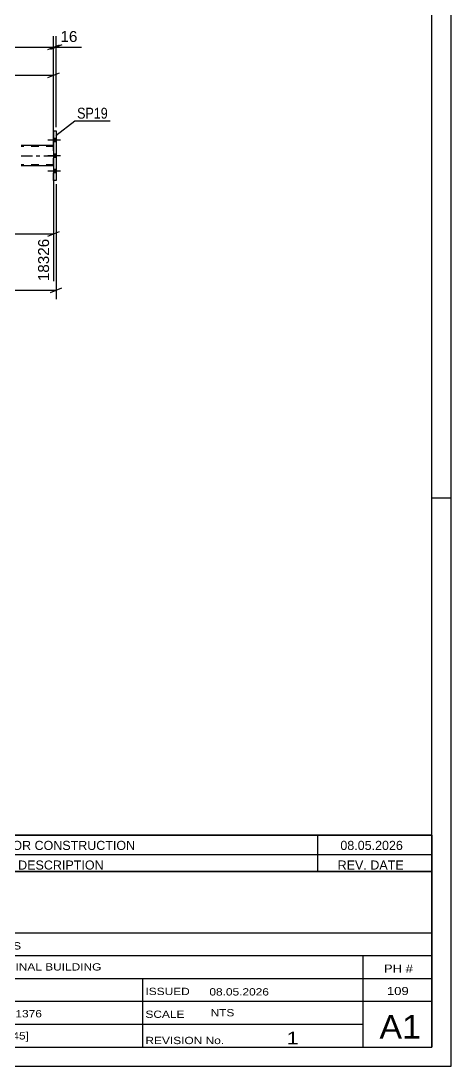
# Model space of a CAD drawing. Header units: millimetres. Extents: x 0 to 841, y 0 to 594.
# Drawn here: x 728.3 to 841, y 0 to 274.2 of the extents above; entities that cross this region are included whole.
import ezdxf

# ---------------------------------------------------------------- set-up
doc = ezdxf.new("R2010")
doc.units = ezdxf.units.MM
doc.linetypes.add('DXK_LINE_DOT2', pattern=[3.9198, 1.9599, -1.9599])
doc.linetypes.add('DXK_LINE_DOT3', pattern=[5.9187, 2.979, -0.9799, 0.9799, -0.9799])
doc.styles.add('Arial', font='ARIAL.TTF', dxfattribs={"height": 0.2})
doc.styles.add('Arial Narrow', font='ARIALN.TTF', dxfattribs={"height": 0.2})

# ---------------------------------------------------------------- blocks, each defined once
blk = doc.blocks.new('Unknown-317662454-1113')
at = {"color": 5, "linetype": 'Continuous'}
for p, q in [((841, 0), (841, 594)), ((836, 5), (836, 589)), ((841, 149), (836, 149)), ((5, 5), (836, 5)), ((0, 0), (841, 0))]:
    blk.add_line(p, q, dxfattribs=at)
blk = doc.blocks.new('Part-317662454-4660 - 4581')
at = {"color": 2, "linetype": 'Continuous'}
for p, q in [((736.89, 245.33), (736.89, 245.33)), ((736.89, 245.33), (736.89, 232.33)), ((736.89, 245.33), (737.53, 245.33)), ((737.53, 245.33), (737.53, 245.33)), ((737.53, 245.33), (737.53, 232.33)), ((737.53, 232.33), (736.89, 232.33)), ((737.53, 232.33), (737.53, 232.33))]:
    blk.add_line(p, q, dxfattribs=at)
at = {"color": 7, "linetype": 'DXK_LINE_DOT2'}
for p, q in [((736.89, 232.33), (736.89, 245.33)), ((737.53, 245.33), (737.53, 232.33))]:
    blk.add_line(p, q, dxfattribs=at)
blk = doc.blocks.new('Part-317662454-4770 - 4581')
at = {"color": 2, "linetype": 'Continuous'}
for p, q in [((736.89, 241.47), (728.37, 241.47)), ((736.89, 236.19), (728.37, 236.19))]:
    blk.add_line(p, q, dxfattribs=at)
at = {"color": 7, "linetype": 'DXK_LINE_DOT2'}
for p, q in [((736.89, 241.47), (736.89, 241.47)), ((736.89, 241.47), (736.89, 236.19)), ((736.89, 236.19), (736.89, 241.47)), ((736.89, 241.23), (728.37, 241.23)), ((736.89, 241.23), (736.89, 241.23)), ((736.89, 236.43), (728.37, 236.43)), ((736.89, 236.43), (736.89, 236.43)), ((736.89, 236.19), (736.89, 236.19)), ((736.89, 236.19), (736.89, 236.19))]:
    blk.add_line(p, q, dxfattribs=at)
at = {"color": 7, "linetype": 'DXK_LINE_DOT3'}
blk.add_line((728.37, 238.83), (736.89, 238.83), dxfattribs=at)
blk = doc.blocks.new('Bolt-317662454-4856 - 4581')
at = {"linetype": 'Continuous'}
for points in [[(736.89, 243.37), (736.89, 242.49), (737.53, 242.49), (737.53, 243.37)], [(736.89, 243.37), (736.89, 242.49), (737.53, 242.49), (737.53, 243.37)], [(736.89, 243.37), (736.89, 242.49), (737.53, 242.49), (737.53, 243.37)], [(736.89, 239.25), (736.89, 238.37), (737.53, 238.37), (737.53, 239.25)], [(736.89, 239.25), (736.89, 238.37), (737.53, 238.37), (737.53, 239.25)], [(736.89, 235.17), (736.89, 234.29), (737.53, 234.29), (737.53, 235.17)], [(736.89, 235.17), (736.89, 234.29), (737.53, 234.29), (737.53, 235.17)], [(736.89, 235.17), (736.89, 234.29), (737.53, 234.29), (737.53, 235.17)]]:
    blk.add_hatch(color=1, dxfattribs=at).paths.add_polyline_path(points)
at = {"color": 1, "linetype": 'Continuous'}
for p, q in [((738.69, 242.93), (735.37, 242.93)), ((738.69, 242.93), (735.37, 242.93)), ((738.69, 242.93), (735.37, 242.93)), ((737.53, 243.37), (736.89, 243.37)), ((737.53, 243.37), (736.89, 243.37)), ((737.53, 243.37), (736.89, 243.37)), ((737.53, 242.49), (736.89, 242.49)), ((737.53, 242.49), (736.89, 242.49)), ((737.53, 242.49), (736.89, 242.49)), ((738.69, 238.81), (735.37, 238.81)), ((738.69, 238.81), (735.37, 238.81)), ((737.53, 239.25), (736.89, 239.25)), ((737.53, 239.25), (736.89, 239.25)), ((737.53, 238.37), (736.89, 238.37)), ((737.53, 238.37), (736.89, 238.37)), ((738.69, 234.73), (735.37, 234.73)), ((738.69, 234.73), (735.37, 234.73)), ((738.69, 234.73), (735.37, 234.73)), ((737.53, 235.17), (736.89, 235.17)), ((737.53, 235.17), (736.89, 235.17)), ((737.53, 235.17), (736.89, 235.17)), ((737.53, 234.29), (736.89, 234.29)), ((737.53, 234.29), (736.89, 234.29)), ((737.53, 234.29), (736.89, 234.29))]:
    blk.add_line(p, q, dxfattribs=at)
blk = doc.blocks.new('StraightDimension-317662454-4930 - 4581')
at = {"color": 7, "linetype": 'Continuous'}
for p, q in [((736.89, 236.23), (736.89, 205.9)), ((587.08, 234.79), (587.08, 205.9)), ((588.58, 218.92), (585.58, 217.72)), ((587.08, 218.32), (736.89, 218.32)), ((735.39, 217.72), (738.39, 218.92))]:
    blk.add_line(p, q, dxfattribs=at)
at = {"color": 0}
blk.add_wipeout([(667.03, 219.07), (667.03, 223.27), (656.94, 223.27), (656.94, 219.07)], dxfattribs=at)
at = {"color": 0, "linetype": 'Continuous'}
blk.add_wipeout([(736.29, 217.62), (732.09, 217.62), (732.09, 205.3), (736.29, 205.3)], dxfattribs=at)
at = {"color": 3, "style": 'Arial'}
blk.add_text('3899', height=2.865, dxfattribs=at).set_placement((657.54, 219.67))
at = {"color": 3, "linetype": 'Continuous', "style": 'Arial'}
blk.add_text('18326', height=2.865, rotation=90.0002, dxfattribs=at).set_placement((735.69, 205.9))
blk = doc.blocks.new('StraightDimension-317662454-4879 - 4581')
at = {"color": 7, "linetype": 'Continuous'}
for p, q in [((737.53, 231.33), (737.53, 201.18)), ((60.1, 203.58), (737.53, 203.58)), ((736.03, 202.98), (739.03, 204.18))]:
    blk.add_line(p, q, dxfattribs=at)
blk = doc.blocks.new('StraightDimension-317662454-4986 - 4581')
at = {"color": 7, "linetype": 'Continuous'}
for p, q in [((588.58, 260.53), (585.58, 259.33)), ((587.08, 242.87), (587.08, 262.78)), ((735.39, 259.33), (738.39, 260.53)), ((736.89, 241.86), (736.89, 262.78)), ((587.08, 259.93), (736.89, 259.93))]:
    blk.add_line(p, q, dxfattribs=at)
at = {"color": 0}
blk.add_wipeout([(667.03, 260.68), (667.03, 264.88), (656.94, 264.88), (656.94, 260.68)], dxfattribs=at)
at = {"color": 3, "style": 'Arial'}
blk.add_text('3899', height=2.865, dxfattribs=at).set_placement((657.54, 261.28))
blk = doc.blocks.new('StraightDimension-317662454-16960 - 4581')
at = {"color": 7, "linetype": 'Continuous'}
for p, q in [((736.89, 246.33), (736.89, 270.16)), ((737.53, 246.33), (737.53, 270.16)), ((735.39, 266.71), (738.39, 267.91)), ((739.03, 267.91), (736.03, 266.71)), ((736.89, 267.31), (737.53, 267.31))]:
    blk.add_line(p, q, dxfattribs=at)
at = {"color": 0}
blk.add_wipeout([(743.71, 268.06), (743.71, 272.26), (738.06, 272.26), (738.06, 268.06)], dxfattribs=at)
at = {"color": 7, "linetype": 'Continuous'}
blk.add_line((737.53, 267.31), (744.23, 267.31), dxfattribs=at)
blk.add_line((737.53, 267.31), (744.23, 267.31), dxfattribs=at)
at = {"color": 3, "style": 'Arial'}
blk.add_text('16', height=2.865, dxfattribs=at).set_placement((738.66, 268.66))
blk = doc.blocks.new('StraightDimension-317662454-16961 - 4581')
at = {"color": 7, "linetype": 'Continuous'}
for p, q in [((736.89, 246.33), (736.89, 270.16)), ((60.74, 267.31), (736.89, 267.31)), ((735.39, 266.71), (738.39, 267.91))]:
    blk.add_line(p, q, dxfattribs=at)
blk = doc.blocks.new('Unknown-317662454-17746')
at = {"color": 7, "linetype": 'Continuous'}
for p, q in [((676, 51.05), (676, 5)), ((676, 51.05), (836, 51.05)), ((836, 51), (836, 5)), ((676, 35), (836, 35)), ((716.14, 35), (716.14, 5)), ((676, 29), (836, 29)), ((818, 5.05), (818, 29.05)), ((676, 23), (836, 23)), ((760.14, 23), (760.14, 5)), ((676, 17), (836, 17)), ((676, 11), (818, 11)), ((676, 5), (836, 5))]:
    blk.add_line(p, q, dxfattribs=at)
at = {"color": 7, "style": 'Arial Narrow'}
for s, height, width, p in [('DRAWING TITLE', 1.9089, 1.425378, (680.88, 30.61)), ('TRUSS', 1.909, 1.425378, (717.81, 30.59)), ('CONTRACT', 1.909, 1.425378, (680.88, 24.71)), ('TERMINAL BUILDING', 1.9089, 1.425378, (718.06, 25.07)), ('MODELLED BY', 1.9089, 1.425378, (680.88, 18.98)), ('GSK', 1.909, 1.425378, (717.88, 19.04)), ('ISSUED', 1.909, 1.425378, (760.94, 18.64)), ('08.05.2026', 1.909, 1.425378, (777.69, 18.52)), ('CONTRACT NO', 1.9089, 1.425378, (680.88, 12.66)), ('AN-C-1376', 1.909, 1.425378, (718.23, 12.78)), ('SCALE', 1.909, 1.425378, (760.94, 12.65)), ('A1', 6.204, 1.25, (822.24, 7.2)), ('DRAWING No', 1.909, 1.425378, (680.56, 7)), ('[TR.445]', 1.909, 1.425378, (718.46, 6.99)), ('1', 3.34, 1.5, (797.91, 5.68)), ('REVISION No.', 1.9089, 1.425378, (760.94, 5.77))]:
    blk.add_text(s, height=height, dxfattribs=dict(at, width=width)).set_placement(p)
at = {"color": 7, "linetype": 'Continuous', "style": 'Arial Narrow'}
for s, height, width, p in [('PH #', 2.1, 1.42538, (823.4, 24.55)), ('109', 2.1, 1.42538, (824.19, 18.65)), ('NTS', 1.909, 1.425378, (778, 13.05))]:
    blk.add_text(s, height=height, dxfattribs=dict(at, width=width)).set_placement(p)
blk = doc.blocks.new('Unknown-317662454-17749')
at = {"color": 7, "linetype": 'Continuous'}
for p, q in [((676, 60.55), (836, 60.55)), ((836, 60.55), (676, 60.55)), ((676, 60.55), (676, 55.55)), ((685, 60.55), (685, 55.55)), ((709, 60.55), (709, 55.55)), ((806, 60.55), (806, 55.55)), ((836, 60.55), (836, 55.55)), ((676, 55.55), (836, 55.55)), ((676, 55.55), (676, 51.05)), ((676, 55.55), (836, 55.55)), ((685, 55.55), (685, 51.05)), ((709, 55.55), (709, 51.05)), ((806, 55.55), (806, 51.05)), ((836, 55.55), (836, 51.05)), ((836, 51.05), (676, 51.05))]:
    blk.add_line(p, q, dxfattribs=at)
at = {"color": 7, "linetype": 'Continuous', "style": 'Arial Narrow'}
for s, height, width, p in [('1', 2.39, 1.196471, (679.16, 56.7)), ('0', 2.39, 1.196471, (694, 56.7)), ('ISSUED FOR CONSTRUCTION', 2.3861, 1.196471, (711, 56.7)), ('08.05.2026', 2.386, 1.196471, (812, 56.7)), ('No', 2.386, 1.2, (677.54, 51.55)), ('REV MARK', 2.386, 1.2, (686, 51.55)), ('REVISION DESCRIPTION', 2.3861, 1.2, (711, 51.55)), ('REV. DATE', 2.386, 1.2, (811.28, 51.55))]:
    blk.add_text(s, height=height, dxfattribs=dict(at, width=width)).set_placement(p)
blk = doc.blocks.new('Mark-317662454-4656 - 4581')
at = {"color": 0}
blk.add_wipeout([(751.08, 248.54), (751.08, 251.54), (743.04, 251.54), (743.04, 248.54)], dxfattribs=at)
blk.add_wipeout([(751.08, 248.54), (751.08, 251.54), (743.04, 251.54), (743.04, 248.54)], dxfattribs=at)
at = {"color": 30, "linetype": 'Continuous'}
for p, q in [((737.43, 244.16), (742.44, 247.94)), ((742.44, 247.94), (751.68, 247.94))]:
    blk.add_line(p, q, dxfattribs=at)
at = {"color": 3, "style": 'Arial Narrow'}
blk.add_text('SP19', height=2.863, dxfattribs=at).set_placement((743.04, 248.54))

msp = doc.modelspace()

# ---------------------------------------------------------------- block references
for name in ['Unknown-317662454-1113', 'Part-317662454-4660 - 4581', 'Part-317662454-4770 - 4581', 'Bolt-317662454-4856 - 4581', 'Unknown-317662454-17749', 'Unknown-317662454-17746']:
    msp.add_blockref(name, (0, 0))

# ---------------------------------------------------------------- next in the draw order: block references
for name in ['StraightDimension-317662454-4986 - 4581', 'StraightDimension-317662454-4930 - 4581']:
    msp.add_blockref(name, (0, 0))

# ---------------------------------------------------------------- next in the draw order: block references
for name in ['StraightDimension-317662454-16960 - 4581', 'StraightDimension-317662454-4879 - 4581']:
    msp.add_blockref(name, (0, 0))

# ---------------------------------------------------------------- next in the draw order: block references
msp.add_blockref('StraightDimension-317662454-16961 - 4581', (0, 0))

# ---------------------------------------------------------------- next in the draw order: block references
msp.add_blockref('Mark-317662454-4656 - 4581', (0, 0))

doc.saveas('drawing.dxf')
